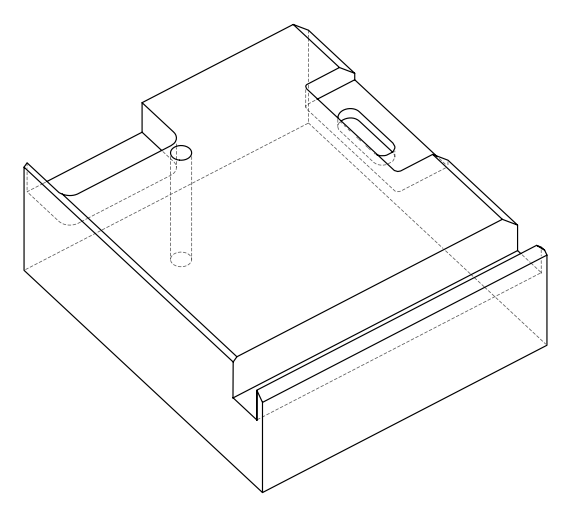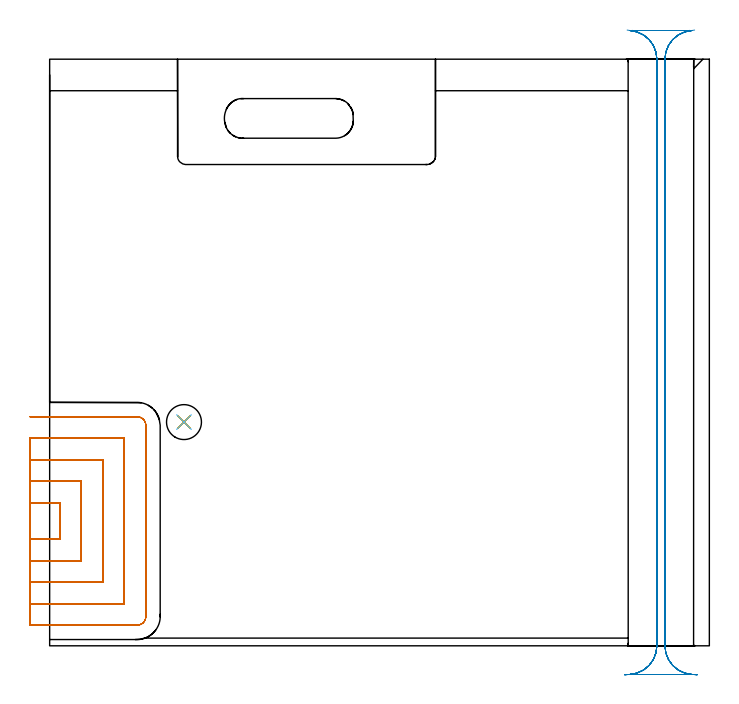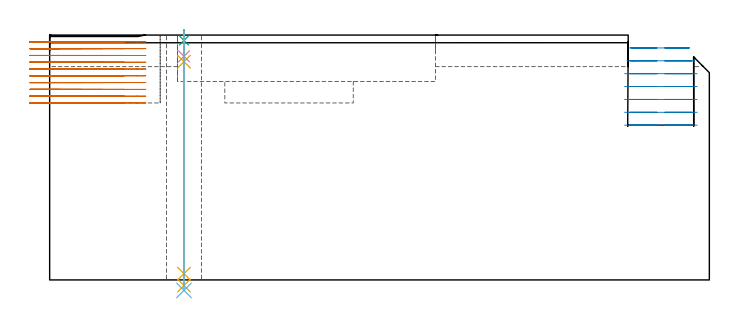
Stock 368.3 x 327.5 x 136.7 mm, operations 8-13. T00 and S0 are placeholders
(PLAN: 13 operations, 8 tool changes, 142.9 min)
(1 AREA_MILL | FG_CHAMFER_SURFACE | UGT0205_001 | 6.25 min | 19024 mm3)
(2 AREA_MILL_1 | FG_CHAMFER_SURFACE_1 | UGT0205_001 | 4.22 min | 12300 mm3)
(3 AREA_MILL_2 | FG_CHAMFER_SURFACE_2 | UGT0205_001 | 5.33 min | 2969 mm3)
(4 AREA_MILL_3 | FG_CHAMFER_SURFACE_3 | UGT0205_001 | 10.59 min | 70005 mm3)
(5 AREA_MILL_4 | FG_CHAMFER_SURFACE_4 | UGT0205_001 | 0.22 min | 380 mm3)
(6 MILL_RECTANGULAR_POCKET | POCKET_RECTANGULAR_STRAIGHT | NXT0201_012 | Follow Part, ap 4, ae 75% | 3.51 min | 56934 mm3)
(7 MILL_SLOT | SLOT_PARTIAL_RECTANGULAR | NXT0201_009 | Follow Part, ap 2, ae 75% | 73.72 min | 177799 mm3)
(8 MILL_SLOT_1 | SLOT_PARTIAL_RECTANGULAR_1 | NXT0201_012 | Follow Part, ap 4, ae 75% | 26.51 min | 306833 mm3)
(9 MILL_RECTANGULAR_SLOT | SLOT_RECTANGULAR | UGT0201_004 | Follow Part, ap 8, ae 75% | 11.22 min | 577773 mm3)
(10 SPOT_DRILL | STEP1HOLE | NXT0321_9005460120000 | 0.05 min | 209 mm3)
(11 DRILL_BLIND_HOLE_INTO_CENTER | STEP1HOLE | UGT0301_198 | 0.06 min | 423 mm3)
(12 GUN_DRILL_THROUGH_HOLE | STEP1HOLE | UGT0307_003 | 0.65 min | 4792 mm3)
(13 SPADE_DRILL_TO_ENLARGE_THROUGH_HOLE | STEP1HOLE | UGT0306_010 | 0.58 min | 35396 mm3)
(TOOL UGT0205_001 | Chamfer Mill 20 x 3 x 45 deg. | D20 FL50 Z2)
(TOOL NXT0201_012 | ENDMILL 16mm [2P460-1600-NA 1630] | D16 FL38 Z6)
(TOOL NXT0201_009 | ENDMILL 8mm [2P460-0800-NA 1630] | D8 FL26 Z6)
(TOOL UGT0201_004 | End Mill 32 mm | D32 FL53 Z6)
(TOOL NXT0321_9005460120000 | NC Spot Drill, 142deg, 12mm, Carbide, Uncoated | D12 PA142 FL30 Z2)
(TOOL UGT0301_198 | Twist Drill 7.9 mm | D7.9 PA118 FL73 Z2)
(TOOL UGT0307_003 | Gun Drill 7 mm | D7 PA130 FL24 Z1)
(TOOL UGT0306_010 | Spade Drill 19.5mm | D19.5 PA132 FL10 Z2)
(OP 8 MILL_SLOT_1)
G17 G21 G94 G90
T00 M6
G54
G17 G0 G90 X-11. Y59.5 S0 M3
G43 Z146.7 H1
Z132.91
G94 G1 X-8. F250.
X5.7 F500.
Y79.9
X-8.
X-11. F250.
Y47.5
X-8.
X17.7 F500.
Y91.9
X-8.
X-11. F250.
Y35.5
X-8.
X29.7 F500.
Y103.9
X-8.
X-11. F250.
Y23.5
X-8.
X41.7 F500.
Y115.9
X-8.
X-11. F250.
Y11.5
X-8.
X48.8 F500.
G3 X53.7 Y16.4 R4.9
G1 Y123.
G3 X48.8 Y127.9 R4.9
G1 X-8.
X-11. F250.
G0 Y59.5 Z129.12
G1 X-8.
X5.7 F500.
Y79.9
X-8.
X-11. F250.
Y47.5
X-8.
X17.7 F500.
Y91.9
X-8.
X-11. F250.
Y35.5
X-8.
X29.7 F500.
Y103.9
X-8.
X-11. F250.
Y23.5
X-8.
X41.7 F500.
Y115.9
X-8.
X-11. F250.
Y11.5
X-8.
X48.8 F500.
G3 X53.7 Y16.4 R4.9
G1 Y123.
G3 X48.8 Y127.9 R4.9
G1 X-8.
X-11. F250.
G0 Y59.5 Z125.33
G1 X-8.
X5.7 F500.
Y79.9
X-8.
X-11. F250.
Y47.5
X-8.
X17.7 F500.
Y91.9
X-8.
X-11. F250.
Y35.5
X-8.
X29.7 F500.
Y103.9
X-8.
X-11. F250.
Y23.5
X-8.
X41.7 F500.
Y115.9
X-8.
X-11. F250.
Y11.5
X-8.
X48.8 F500.
G3 X53.7 Y16.4 R4.9
G1 Y123.
G3 X48.8 Y127.9 R4.9
G1 X-8.
X-11. F250.
G0 Y59.5 Z121.54
G1 X-8.
X5.7 F500.
Y79.9
X-8.
X-11. F250.
Y47.5
X-8.
X17.7 F500.
Y91.9
X-8.
X-11. F250.
Y35.5
X-8.
X29.7 F500.
Y103.9
X-8.
X-11. F250.
Y23.5
X-8.
X41.7 F500.
Y115.9
X-8.
X-11. F250.
Y11.5
X-8.
X48.8 F500.
G3 X53.7 Y16.4 R4.9
G1 Y123.
G3 X48.8 Y127.9 R4.9
G1 X-8.
X-11. F250.
G0 Y59.5 Z117.75
G1 X-8.
X5.7 F500.
Y79.9
X-8.
X-11. F250.
Y47.5
X-8.
X17.7 F500.
Y91.9
X-8.
X-11. F250.
Y35.5
X-8.
X29.7 F500.
Y103.9
X-8.
X-11. F250.
Y23.5
X-8.
X41.7 F500.
Y115.9
X-8.
X-11. F250.
Y11.5
X-8.
X48.8 F500.
G3 X53.7 Y16.4 R4.9
G1 Y123.
G3 X48.8 Y127.9 R4.9
G1 X-8.
X-11. F250.
G0 Y59.5 Z113.96
G1 X-8.
X5.7 F500.
Y79.9
X-8.
X-11. F250.
Y47.5
X-8.
X17.7 F500.
Y91.9
X-8.
X-11. F250.
Y35.5
X-8.
X29.7 F500.
Y103.9
X-8.
X-11. F250.
Y23.5
X-8.
X41.7 F500.
Y115.9
X-8.
X-11. F250.
Y11.5
X-8.
X48.8 F500.
G3 X53.7 Y16.4 R4.9
G1 Y123.
G3 X48.8 Y127.9 R4.9
G1 X-8.
X-11. F250.
G0 Y59.5 Z110.17
G1 X-8.
X5.7 F500.
Y79.9
X-8.
X-11. F250.
Y47.5
X-8.
X17.7 F500.
Y91.9
X-8.
X-11. F250.
Y35.5
X-8.
X29.7 F500.
Y103.9
X-8.
X-11. F250.
Y23.5
X-8.
X41.7 F500.
Y115.9
X-8.
X-11. F250.
Y11.5
X-8.
X48.8 F500.
G3 X53.7 Y16.4 R4.9
G1 Y123.
G3 X48.8 Y127.9 R4.9
G1 X-8.
X-11. F250.
G0 Y59.5 Z106.38
G1 X-8.
X5.7 F500.
Y79.9
X-8.
X-11. F250.
Y47.5
X-8.
X17.7 F500.
Y91.9
X-8.
X-11. F250.
Y35.5
X-8.
X29.7 F500.
Y103.9
X-8.
X-11. F250.
Y23.5
X-8.
X41.7 F500.
Y115.9
X-8.
X-11. F250.
Y11.5
X-8.
X48.8 F500.
G3 X53.7 Y16.4 R4.9
G1 Y123.
G3 X48.8 Y127.9 R4.9
G1 X-8.
X-11. F250.
G0 Y59.5 Z102.59
G1 X-8.
X5.7 F500.
Y79.9
X-8.
X-11. F250.
Y47.5
X-8.
X17.7 F500.
Y91.9
X-8.
X-11. F250.
Y35.5
X-8.
X29.7 F500.
Y103.9
X-8.
X-11. F250.
Y23.5
X-8.
X41.7 F500.
Y115.9
X-8.
X-11. F250.
Y11.5
X-8.
X48.8 F500.
G3 X53.7 Y16.4 R4.9
G1 Y123.
G3 X48.8 Y127.9 R4.9
G1 X-8.
X-11. F250.
G0 Y59.5 Z98.8
G1 X-8.
X5.7 F500.
Y79.9
X-8.
X-11. F250.
Y47.5
X-8.
X17.7 F500.
Y91.9
X-8.
X-11. F250.
Y35.5
X-8.
X29.7 F500.
Y103.9
X-8.
X-11. F250.
Y23.5
X-8.
X41.7 F500.
Y115.9
X-8.
X-11. F250.
Y11.5
X-8.
X48.8 F500.
G3 X53.7 Y16.4 R4.9
G1 Y123.
G3 X48.8 Y127.9 R4.9
G1 X-8.
X-11. F250.
G0 Z146.7
M5
M2
(OP 9 MILL_RECTANGULAR_SLOT)
G17 G21 G94 G90
T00 M6
G54
G17 G0 G90 X325.201 Y343.629 S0 M3
G43 Z146.7 H0
Z129.514
G94 G1 X328.048 Y342.683 F250.
G2 X339. Y327.5 R16. F500.
G1 Y0.
G2 X323.979 Y-15.97 R16.
G1 Y-16.
X354.486
G3 X356.902 Y-15.817 R16.
G1 X356.897 Y-15.787
G2 X343.5 Y0. R16.
G1 Y327.5
G2 X354.452 Y342.683 R16.
G1 X357.299 Y343.629 F250.
G0 X322.376 Y343.767 Z122.328
G1 X325.343 Y343.327
G2 X339. Y327.5 R16. F500.
G1 Y0.
G2 X323.979 Y-15.97 R16.
G1 Y-16.
X358.521
Y-15.97
G2 X343.5 Y0. R16.
G1 Y327.5
G2 X357.136 Y343.324 R16.
G1 X360.103 Y343.768 F250.
G0 Z146.7
X361.515 Y-16.154
Z115.143
G1 X358.521 Y-15.97
G2 X343.5 Y0. R16. F500.
G1 Y327.5
G2 X358.521 Y343.47 R16.
G1 Y343.5
X323.979
Y343.47
G2 X339. Y327.5 R16.
G1 Y0.
G2 X323.979 Y-15.97 R16.
G1 X320.985 Y-16.154 F250.
G0 X361.515 Z107.957
G1 X358.521 Y-15.97
G2 X343.5 Y0. R16. F500.
G1 Y327.5
G2 X358.521 Y343.47 R16.
G1 Y343.5
X323.979
Y343.47
G2 X339. Y327.5 R16.
G1 Y0.
G2 X323.979 Y-15.97 R16.
G1 X320.985 Y-16.154 F250.
G0 X361.515 Z100.771
G1 X358.521 Y-15.97
G2 X343.5 Y0. R16. F500.
G1 Y327.5
G2 X358.521 Y343.47 R16.
G1 Y343.5
X323.979
Y343.47
G2 X339. Y327.5 R16.
G1 Y0.
G2 X323.979 Y-15.97 R16.
G1 X320.985 Y-16.154 F250.
G0 X361.515 Z93.586
G1 X358.521 Y-15.97
G2 X343.5 Y0. R16. F500.
G1 Y327.5
G2 X358.521 Y343.47 R16.
G1 Y343.5
X323.979
Y343.47
G2 X339. Y327.5 R16.
G1 Y0.
G2 X323.979 Y-15.97 R16.
G1 X320.985 Y-16.154 F250.
G0 X361.515 Z86.4
G1 X358.521 Y-15.97
G2 X343.5 Y0. R16. F500.
G1 Y327.5
G2 X358.521 Y343.47 R16.
G1 Y343.5
X323.979
Y343.47
G2 X339. Y327.5 R16.
G1 Y0.
G2 X323.979 Y-15.97 R16.
G1 X320.985 Y-16.154 F250.
G0 Z146.7
M5
M2
(OP 10 SPOT_DRILL)
G17 G21 G94 G90
T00 M6
G54
G17 G0 G90 X75. Y124.9 S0 M3
G43 Z146.7 H0
G94 G81 G98 Z133.7 F250. R139.7
G80
M5
M2
(OP 11 DRILL_BLIND_HOLE_INTO_CENTER)
G17 G21 G94 G90
T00 M6
G54
G17 G0 G90 X75. Y124.9 S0 M3
G43 Z146.7 H0
G94 G81 G98 Z124.85 F250. R138.7
G80
M5
M2
(OP 12 GUN_DRILL_THROUGH_HOLE)
G17 G21 G94 G90
T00 M6
G54
G17 G0 G90 X75. Y124.9 M8
G43 Z146.7 H0
Z137.191
S716 M3
G94 G1 Z121.821 F125. M26
G4 X.084
Z3.5 F250.
G4 X.084
Z-3.132 F125.
G4 X.084
M5
M9
G0 Z137.191
Z146.7
M2
(OP 13 SPADE_DRILL_TO_ENLARGE_THROUGH_HOLE)
G17 G21 G94 G90
T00 M6
G54
G17 G0 G90 X75. Y124.9 S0 M3
G43 Z146.7 H0
G94 G73 G98 Z-5.841 F250. Q17.818 R138.7
G80
M5
M2
